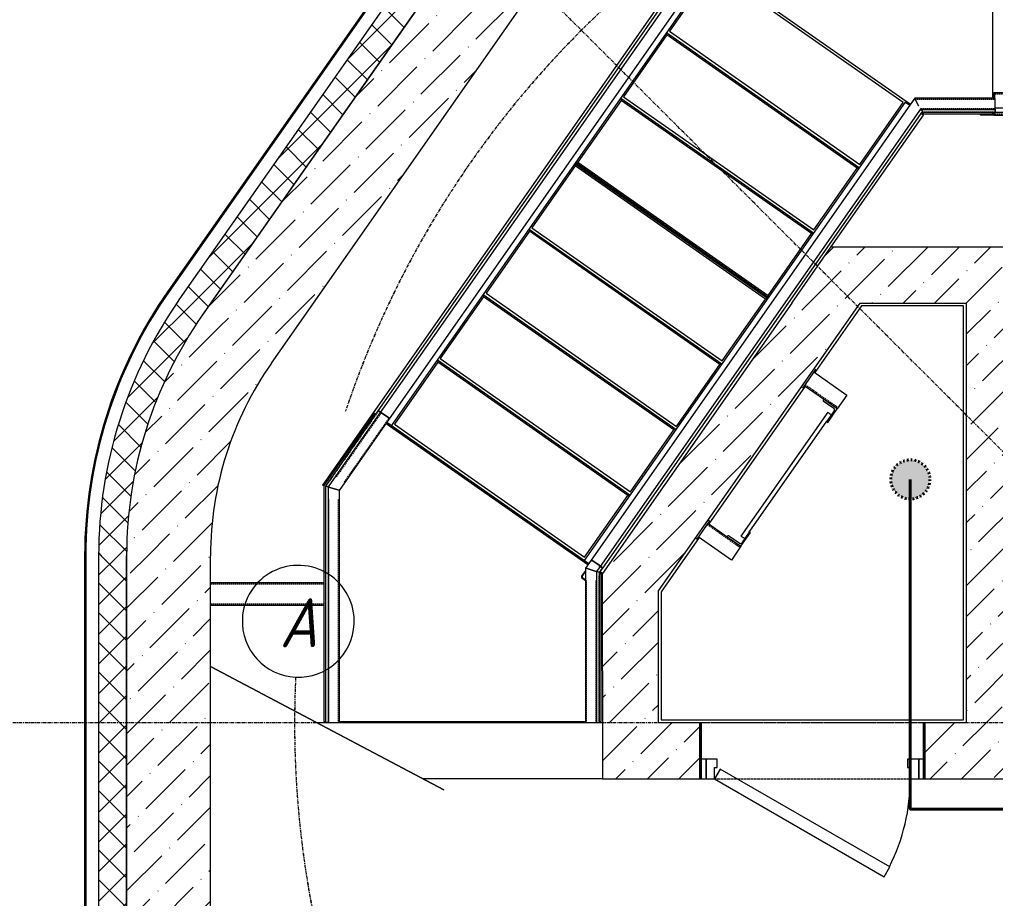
# Model space of a CAD drawing. Header units: millimetres. Extents: x 223 to 147055, y -17460 to 24540.
# Drawn here: x 109978 to 113465, y 12224 to 15366 of the extents above; entities that cross this region are included whole.
import ezdxf

# ---------------------------------------------------------------- set-up
doc = ezdxf.new("R2010")
doc.units = ezdxf.units.MM
for name, pattern in [('ACAD_ISO03W100', [30, 12, -18]), ('ADSK_Линия сетки', [21, 12, -3, 3, -3]), ('Сверху_2_', [3.96875, 2.38125, -1.5875]), ('Скрытая', [7.14375, 4.7625, -2.38125])]:
    doc.linetypes.add(name, pattern=pattern)
for name, color, linetype, lineweight in [('A-AREA', 7, 'Continuous', 9), ('A-DETL-GENF', 7, 'Continuous', 9), ('A-DOOR', 7, 'Continuous', 9), ('A-DOOR-FRAM', 7, 'Continuous', 15), ('A-FLOR', 7, 'Continuous', 9), ('A-WALL', 7, 'Continuous', 9), ('A-WALL-PATT', 7, 'Continuous', 18), ('I-WALL', 7, 'Continuous', 9), ('S-BEAM', 7, 'Continuous', 9), ('S-FSTN', 7, 'Continuous', 9), ('S-GRID', 7, 'Continuous', 9), ('S-GRID-IDEN', 7, 'Continuous', 9), ('раб осв', 7, 'Continuous', 40), ('ЭЛ', 250, 'Continuous', 50)]:
    doc.layers.add(name, color=color, linetype=linetype, lineweight=lineweight)
doc.styles.add('GOST Common_I', font='ARIALN.TTF', dxfattribs={"height": 175})
pattern_1 = [(45, (0, 0), (42.0948, 154.348), [198.438, -39.688, 1.676, -38.011])]
pattern_2 = [(45, (113640.95, 12729.765), (-53.033, 53.033), []), (135, (113640.95, 12729.765), (-53.033, -53.033), [])]

# ---------------------------------------------------------------- blocks, each defined once
blk = doc.blocks.new('Дверь-Проем - 2200_h_х800-2164585-2 этаж')
at = {"layer": 'A-DETL-GENF', "linetype": 'Сверху_2_', "lineweight": 20}
for p, q in [((391.8, 100), (-408.2, 100)), ((-408.2, -100), (391.8, -100))]:
    blk.add_line(p, q, dxfattribs=at)
at = {"layer": 'A-DETL-GENF', "lineweight": 40}
for p, q in [((-408.2, 100), (-408.2, -100)), ((391.8, -100), (391.8, 100))]:
    blk.add_line(p, q, dxfattribs=at)
blk = doc.blocks.new('Гнутый прямоугольный профиль _Трубы 30245-94_ Балки - гнутый прямоуг_ проф_ 160x80x4-2176855-2 этаж')
at = {"layer": 'S-BEAM', "linetype": 'Скрытая', "lineweight": 20}
for p, q in [((-180.2, 2370.4), (1685, 2370.4)), ((-180.2, 2298.4), (1685, 2298.4))]:
    blk.add_line(p, q, dxfattribs=at)
blk = doc.blocks.new('Гнутый прямоугольный профиль _Трубы 30245-94_ Балки - гнутый прямоуг_ проф_ 160x80x4-2181454-2 этаж')
at = {"layer": 'S-BEAM', "linetype": 'Скрытая', "lineweight": 20}
for p, q in [((-490.6, -36), (-497.9, -36)), ((440.1, -36), (-440, -36)), ((496, -36), (489.9, -36))]:
    blk.add_line(p, q, dxfattribs=at)
blk = doc.blocks.new('Гнутый прямоугольный профиль _Трубы 30245-94_ Балки - гнутый прямоуг_ проф_ 160x80x4-2181250-2 этаж')
at = {"layer": 'S-BEAM', "linetype": 'Скрытая', "lineweight": 20}
blk.add_line((153.6, 36), (-156.4, 36), dxfattribs=at)
blk = doc.blocks.new('Гнутый прямоугольный профиль _Трубы 30245-94_ Балки - гнутый прямоуг_ проф_ 160x80x4-2182256-2 этаж')
at = {"layer": 'S-BEAM', "linetype": 'Скрытая', "lineweight": 20}
for p, q in [((-495, 36), (-900, 36)), ((500, 36), (495, 36)), ((-495, -36), (-900, -36)), ((500, -36), (495, -36))]:
    blk.add_line(p, q, dxfattribs=at)
blk = doc.blocks.new('ARM_ПВЛ - ПВ506-2189781-2 этаж')
at = {"layer": 'S-FSTN', "lineweight": 20}
for p, q in [((135, 415), (-135, 415)), ((-135, 415), (-135, -415)), ((135, -415), (135, 415)), ((-135, -415), (135, -415))]:
    blk.add_line(p, q, dxfattribs=at)
blk = doc.blocks.new('ПВЛ_1 - ПВ506-2195533-2 этаж')
at = {"layer": 'S-FSTN', "lineweight": 20}
for p, q in [((177.1, 1095.8), (0, 842.9)), ((181.2, 1092.9), (177.1, 1095.8)), ((943, 559.5), (222.6, 1063.9)), ((0, 842.9), (0, 0)), ((990, 526.5), (985, 530)), ((990, 0), (990, 526.5)), ((0, 0), (5.1, 0)), ((55, 0), (935, 0)), ((984.9, 0), (990, 0))]:
    blk.add_line(p, q, dxfattribs=at)
blk = doc.blocks.new('ПВЛ_2 - ПВ506-2198563-2 этаж')
at = {"layer": 'S-FSTN', "lineweight": 20}
for p, q in [((5, 0), (0, 0)), ((0, 0), (0, -766.4)), ((935, 0), (55, 0)), ((990, 0), (985, 0)), ((990, -246.9), (990, 0)), ((985.1, -253.9), (990, -246.9)), ((451.7, -1015.6), (956.5, -294.8)), ((0, -766.4), (420.2, -1060.7)), ((420.2, -1060.7), (423.1, -1056.6))]:
    blk.add_line(p, q, dxfattribs=at)
blk = doc.blocks.new('ПВЛ_9 - ПВ506-2323197-2 этаж')
at = {"layer": 'S-FSTN', "lineweight": 20}
for p, q in [((715.7, 1480), (548.8, 1241.7)), ((1080, 1480), (715.7, 1480)), ((1080, 0), (1080, 1480)), ((514.4, 1192.6), (170.3, 701.1)), ((135.8, 651.9), (0, 457.9)), ((0, 457.9), (0, 0)), ((0, 0), (1080, 0))]:
    blk.add_line(p, q, dxfattribs=at)
blk = doc.blocks.new('Гнутый прямоугольный профиль _Трубы 8645-68_ Балки - гнутый прямоуг_ проф_ 40x20x3-2335837-2 этаж')
at = {"layer": 'S-BEAM', "linetype": 'Скрытая', "lineweight": 20}
for p, q in [((124.8, 17), (-140.3, 17)), ((125.9, 17), (124.9, 17)), ((146, -17), (-140.3, -17))]:
    blk.add_line(p, q, dxfattribs=at)
blk = doc.blocks.new('Гнутый квадратный профиль _ТУ BE8639-82_ Балки - гнутый квадрат_ проф_ 15x1_5-2336149-2 этаж')
at = {"layer": 'S-BEAM', "linetype": 'Скрытая', "lineweight": 20}
blk.add_line((126.3, 6), (-131, 6), dxfattribs=at)
blk = doc.blocks.new('Гнутый прямоугольный профиль _Трубы 8645-68_ Балки - гнутый прямоуг_ проф_ 40x20x3-2337962-2 этаж')
at = {"layer": 'S-BEAM', "linetype": 'Скрытая', "lineweight": 20}
for p, q in [((13, 17), (16.6, 17)), ((13, -17), (16.6, -17))]:
    blk.add_line(p, q, dxfattribs=at)
blk = doc.blocks.new('Гнутый квадратный профиль _ТУ BE8639-82_ Балки - гнутый квадрат_ проф_ 15x1_5-2337339-2 этаж')
at = {"layer": 'S-BEAM', "linetype": 'Скрытая', "lineweight": 20}
blk.add_line((9.5, -6), (-8, -6), dxfattribs=at)
blk = doc.blocks.new('Гнутый прямоугольный профиль _Трубы 8645-68_ Балки - гнутый прямоуг_ проф_ 40x20x3-2336916-2 этаж')
at = {"layer": 'S-BEAM', "linetype": 'Скрытая', "lineweight": 20}
for p, q in [((158, 17), (-119.6, 17)), ((158, -17), (-119.6, -17))]:
    blk.add_line(p, q, dxfattribs=at)
blk = doc.blocks.new('Гнутый квадратный профиль _ТУ BE8639-82_ Балки - гнутый квадрат_ проф_ 15x1_5-2336920-2 этаж')
at = {"layer": 'S-BEAM', "linetype": 'Скрытая', "lineweight": 20}
blk.add_line((164.4, 6), (-147.6, 6), dxfattribs=at)
blk = doc.blocks.new('Гнутый прямоугольный профиль _Трубы 8645-68_ Балки - гнутый прямоуг_ проф_ 40x20x3-2336930-2 этаж')
at = {"layer": 'S-BEAM', "linetype": 'Скрытая', "lineweight": 20}
for p, q in [((418, 17), (-379.6, 17)), ((418, -17), (-379.6, -17))]:
    blk.add_line(p, q, dxfattribs=at)
blk = doc.blocks.new('Гнутый квадратный профиль _ТУ BE8639-82_ Балки - гнутый квадрат_ проф_ 15x1_5-2336929-2 этаж')
at = {"layer": 'S-BEAM', "linetype": 'Скрытая', "lineweight": 20}
blk.add_line((421.5, -6), (-407.1, -6), dxfattribs=at)
blk = doc.blocks.new('Гнутый прямоугольный профиль _Трубы 8645-68_ Балки - гнутый прямоуг_ проф_ 40x20x3-2337960-2 этаж')
at = {"layer": 'S-BEAM', "linetype": 'Скрытая', "lineweight": 20}
for p, q in [((273, 17), (-234.6, 17)), ((273, -17), (-234.6, -17))]:
    blk.add_line(p, q, dxfattribs=at)
blk = doc.blocks.new('Гнутый квадратный профиль _ТУ BE8639-82_ Балки - гнутый квадрат_ проф_ 15x1_5-2337328-2 этаж')
at = {"layer": 'S-BEAM', "linetype": 'Скрытая', "lineweight": 20}
blk.add_line((269.5, 6), (-255.1, 6), dxfattribs=at)
blk = doc.blocks.new('Уголок _ГОСТ 8509-93_ Балки - L 60x5-2403592-2 этаж')
at = {"layer": 'S-BEAM', "lineweight": 20}
for p, q in [((-1085.6, 753.2), (-1051.1, 802.3)), ((-1056.6, 803.3), (-1082.8, 765.9)), ((-1051.1, 802.3), (-1053.4, 803.9)), ((-1133.2, 789.8), (-1134.7, 787.6)), ((-1134.7, 787.6), (-1085.6, 753.2)), ((-1092.5, 764.2), (-1130, 790.4))]:
    blk.add_line(p, q, dxfattribs=at)
for centre, radius, start, end in [((-1054.7, 802), 2.3, 55, 145), ((-1131.3, 788.5), 2.3, 55, 145), ((-1088.5, 769.9), 7, 235, 325)]:
    blk.add_arc(centre, radius, start, end, dxfattribs=at)
blk = doc.blocks.new('Уголок _ГОСТ 8509-93_ Балки - L 60x5-2400494-2 этаж')
at = {"layer": 'S-BEAM', "lineweight": 20}
for p, q in [((-75, 16.6), (-75, -43.4)), ((69, 16.6), (-15, 16.6)), ((-75, -43.4), (69, -43.4))]:
    blk.add_line(p, q, dxfattribs=at)
at = {"layer": 'S-BEAM', "linetype": 'Скрытая', "lineweight": 20}
blk.add_line((69, 11.6), (-75, 11.6), dxfattribs=at)
blk = doc.blocks.new('ARM_пластина _опорная с 1 отв__ - ARM_пластина-2401404-2 этаж')
at = {"layer": 'S-FSTN', "lineweight": 20}
for p, q in [((-1197.8, 844), (-1243.7, 778.4)), ((-1202.7, 847.4), (-1197.8, 844)), ((-1243.7, 778.4), (-1248.6, 781.9))]:
    blk.add_line(p, q, dxfattribs=at)
blk = doc.blocks.new('Уголок _ГОСТ 8509-93_ Балки - L 60x5-2403593-2 этаж')
at = {"layer": 'S-BEAM', "lineweight": 20}
for p, q in [((-790.6, 1279.1), (-792.1, 1276.9)), ((-791.5, 1273.7), (-754.1, 1247.5)), ((-741.4, 1244.7), (-790.6, 1279.1)), ((-752.4, 1237.7), (-778.6, 1200.3)), ((-775.8, 1195.5), (-741.4, 1244.7)), ((-778, 1197.1), (-775.8, 1195.5))]:
    blk.add_line(p, q, dxfattribs=at)
for centre, radius, start, end in [((-790.2, 1275.6), 2.3, 145, 235), ((-758.1, 1241.7), 7, 325, 55), ((-776.7, 1199), 2.3, 145, 235)]:
    blk.add_arc(centre, radius, start, end, dxfattribs=at)
blk = doc.blocks.new('Уголок _ГОСТ 8509-93_ Балки - L 60x5-2401834-2 этаж')
at = {"layer": 'S-BEAM', "lineweight": 20}
for p, q in [((-75, 43.4), (-75, -16.6)), ((69, 43.4), (-75, 43.4)), ((-15, -16.6), (69, -16.6))]:
    blk.add_line(p, q, dxfattribs=at)
at = {"layer": 'S-BEAM', "linetype": 'Скрытая', "lineweight": 20}
blk.add_line((69, -11.6), (-75, -11.6), dxfattribs=at)
blk = doc.blocks.new('ARM_пластина _опорная с 1 отв__ - ARM_пластина-2401833-2 этаж')
at = {"layer": 'S-FSTN', "lineweight": 20}
for p, q in [((-819.2, 1384.6), (-865.1, 1319.1)), ((-824.1, 1388.1), (-819.2, 1384.6)), ((-865.1, 1319.1), (-870, 1322.5))]:
    blk.add_line(p, q, dxfattribs=at)
blk = doc.blocks.new('Круг _ГОСТ 2590-88_ Балки - r_ 16-2403175-2 этаж')
at = {"layer": 'S-BEAM', "lineweight": 20}
for p, q in [((270, 8), (-270, 8)), ((-242.3, -8), (242.3, -8))]:
    blk.add_line(p, q, dxfattribs=at)
at = {"layer": 'S-BEAM', "lineweight": 20, "flags": 128}
for points in [[(-270, -8), (-270, -7.7), (-270, -6.9), (-270, -5.7), (-270, -4), (-270, -2.1), (-270, 0), (-270, 2.1), (-270, 4), (-270, 5.7), (-270, 6.9), (-270, 7.7), (-270, 8)], [(270, 8), (270, 7.7), (270, 6.9), (270, 5.7), (270, 4), (270, 2.1), (270, 0), (270, -2.1), (270, -4), (270, -5.7), (270, -6.9), (270, -7.7), (270, -8)]]:
    blk.add_lwpolyline(points, dxfattribs=at)
blk = doc.blocks.new('КДП Вышка - КР_rvt-1-2 этаж')
at = {"layer": 'A-WALL-PATT', "lineweight": 15}
h = blk.add_hatch(dxfattribs=at)
h.set_pattern_fill('FP_1', color=256, style=0, pattern_type=2)
h.set_pattern_definition(pattern_1)
h.paths.add_polyline_path([(-2763.5, 1407.9), (-1721.5, 2896), (-1967.3, 3068), (-3009.2, 1580), (-2829.5, 1454.1)], flags=0)
h = blk.add_hatch(dxfattribs=at)
h.set_pattern_fill('FP_1', color=256, style=0, pattern_type=2)
h.set_pattern_definition(pattern_1)
h.paths.add_polyline_path([(-280.5, 1622.4), (2543, 1622.7), (2403.2, 1822.4), (-764.2, 1822.4), (-904.2, 1622.4), (-660.1, 1622.4)], flags=0)
h = blk.add_hatch(dxfattribs=at)
h.set_pattern_fill('FP_1', color=256, style=0, pattern_type=2)
h.set_pattern_definition(pattern_1)
h.paths.add_polyline_path([(-1580.5, 307.8), (-660.1, 1622.4), (-904.2, 1622.4), (-1580.5, 656.5), (-1580.5, 325.5)], flags=0)
h = blk.add_hatch(dxfattribs=at)
h.set_pattern_fill('FP_1', color=256, style=0, pattern_type=2)
h.set_pattern_definition(pattern_1)
h.paths.add_polyline_path([(-280.5, 122.4), (-80.5, 122.4), (-80.5, 1622.4), (-280.5, 1622.4)], flags=0)
h = blk.add_hatch(dxfattribs=at)
h.set_pattern_fill('FP_1', color=256, style=0, pattern_type=2)
h.set_pattern_definition(pattern_1)
h.paths.add_polyline_path([(-2980.5, 719.6), (-2974.3, 841.6), (-2955.7, 962.3), (-2925, 1080.4), (-2882.4, 1194.9), (-2828.4, 1304.4), (-2763.5, 1407.9), (-3009.2, 1580), (-3079.5, 1469.6), (-3140, 1353.5), (-3190, 1232.6), (-3229.4, 1107.8), (-3257.7, 980.1), (-3274.8, 850.3), (-3280.5, 719.6), (-3002.8, 719.6)], flags=0)
h = blk.add_hatch(dxfattribs=at)
h.set_pattern_fill('FP_1', color=256, style=0, pattern_type=2)
h.set_pattern_definition(pattern_1)
h.paths.add_polyline_path([(-3176.2, -977.6), (-2980.5, -977.6), (-2980.5, 719.6), (-3280.5, 719.6), (-3280.5, -977.6)], flags=0)
h = blk.add_hatch(dxfattribs=at)
h.set_pattern_fill('FP_1', color=256, style=0, pattern_type=2)
h.set_pattern_definition(pattern_1)
h.paths.add_polyline_path([(-1580.5, 122.4), (-1380.5, 122.4), (-1380.5, 593.5), (-1580.5, 307.8), (-1580.5, 158.7)], flags=0)
h = blk.add_hatch(dxfattribs=at)
h.set_pattern_fill('FP_1', color=256, style=0, pattern_type=2)
h.set_pattern_definition(pattern_1)
h.paths.add_polyline_path([(69.5, -77.6), (69.5, 122.4), (-430.5, 122.4), (-430.5, -77.6)], flags=0)
h.paths.add_polyline_path([(-1443.1, -77.6), (-1230.5, -77.6), (-1230.5, 122.4), (-1580.5, 122.4), (-1580.5, -77.6)], flags=0)
h.paths.add_polyline_path([(3219.5, -77.6), (3219.5, 122.4), (1569.5, 122.4), (1569.5, -77.6), (3062.9, -77.6)], flags=0)
at = {"layer": 'A-FLOR', "lineweight": 15}
blk.add_line((-1580.5, 122.4), (-2600.5, 122.4), dxfattribs=at)
at = {"layer": 'I-WALL', "lineweight": 15}
for p, q in [((-1967.3, 3068), (-3009.2, 1580)), ((-2763.5, 1407.9), (-1721.5, 2896)), ((-904.2, 1622.4), (-764.2, 1822.4)), ((2403.2, 1822.4), (-764.2, 1822.4)), ((-904.2, 1622.4), (-1580.5, 656.5)), ((-1380.5, 593.5), (-660.1, 1622.4)), ((-660.1, 1622.4), (-280.5, 1622.4)), ((-280.5, 1622.4), (-280.5, 122.4)), ((-3280.5, 719.6), (-3280.5, -977.6)), ((-2980.5, -977.6), (-2980.5, 719.6)), ((-1580.5, 307.8), (-1580.5, 656.5)), ((-1380.5, 122.4), (-1380.5, 593.5)), ((-1580.5, 307.8), (-1580.5, 122.4)), ((-1580.5, 122.4), (-1580.5, -77.6)), ((-1230.5, 122.4), (-1380.5, 122.4)), ((-280.5, 122.4), (-430.5, 122.4)), ((-1580.5, -77.6), (-1230.5, -77.6)), ((-430.5, -77.6), (69.5, -77.6))]:
    blk.add_line(p, q, dxfattribs=at)
for radius in [1500, 1200]:
    blk.add_arc((-1780.5, 719.6), radius, 145, 180, dxfattribs=at)
at = {"layer": 'S-BEAM', "lineweight": 15}
for p, q in [((-1252.8, 2867.9), (-2399.7, 1230.1)), ((-1235.6, 2875.1), (-2382.5, 1237.2)), ((-1227.5, 2869.2), (-2374.4, 1231.4)), ((-2341.6, 1208.4), (-1194.8, 2846.2)), ((-2334.1, 1184.2), (-1187.3, 2822)), ((-663.1, 2106.3), (-1351.1, 2588.1)), ((-1351.1, 2588.1), (-1349.9, 2581.1)), ((-185.2, 2374.4), (-182.7, 2374.4)), ((1697, 2374.4), (-182.7, 2374.4)), ((-499.2, 2340.2), (-1646, 702.4)), ((-473.5, 2342.1), (-1620.7, 703.7)), ((-826.9, 1872.3), (-1515, 2354.1)), ((-1515, 2354.1), (-1513.7, 2347.1)), ((-464.9, 2354.4), (-478.8, 2334.5)), ((-178.9, 2354.4), (-464.9, 2354.4)), ((-461.8, 2348.4), (-450.9, 2327.5)), ((-450.9, 2327.5), (-461.8, 2348.4)), ((-182.7, 2370.4), (-185.2, 2370.4)), ((-181.5, 2354.3), (-181.5, 2366.4)), ((-180.2, 2366.4), (-180.2, 2354.3)), ((-177.1, 2320.4), (-177.1, 2348.4)), ((-1588, 680.7), (-440.8, 2319.1)), ((-1579.7, 675.1), (-436.4, 2307.9)), ((-482.8, 2328.8), (-492.7, 2335.7)), ((-446.1, 2311.5), (-444.1, 2314.4)), ((-444.1, 2314.4), (-178.9, 2314.4)), ((-442.7, 2314.4), (-437.9, 2311)), ((-438.9, 2304.4), (-178.8, 2304.4)), ((-181.5, 2302.4), (-181.5, 2304.4)), ((-180.2, 2304.4), (-180.2, 2302.4)), ((-178.8, 2304.4), (1683.1, 2304.4)), ((-177.8, 2315.8), (-177.8, 2307.4)), ((-177.8, 2307.4), (-177.8, 2315.8)), ((808.5, 2319.4), (-177.2, 2319.4)), ((-764.2, 1822.4), (-433.7, 2294.4)), ((-440.2, 2298.9), (-442, 2300.2)), ((-228.1, 2298.4), (-182.7, 2298.4)), ((-182.7, 2294.4), (-228.1, 2294.4)), ((-182.7, 2294.4), (1697, 2294.4)), ((-990.7, 1638.3), (-1678.8, 2120.1)), ((-1678.8, 2120.1), (-1677.6, 2113.2)), ((-1668.6, 2126), (-1675.6, 2124.7)), ((-1675.6, 2124.7), (-987.5, 1642.9)), ((-670, 2105), (-663.1, 2106.3)), ((-1154.5, 1404.3), (-1842.6, 1886.1)), ((-1842.6, 1886.1), (-1841.4, 1879.2)), ((-833.8, 1871.1), (-826.9, 1872.3)), ((-1318.4, 1170.4), (-2006.5, 1652.2)), ((-2006.5, 1652.2), (-2005.2, 1645.2)), ((-987.5, 1642.9), (-988.7, 1649.9)), ((-997.7, 1637.1), (-990.7, 1638.3)), ((-1482.2, 936.4), (-2170.3, 1418.2)), ((-2170.3, 1418.2), (-2169.1, 1411.2)), ((-1161.5, 1403.1), (-1154.5, 1404.3)), ((-2399.7, 1230.1), (-2580.5, 971.8)), ((-2382.5, 1237.2), (-2570.5, 968.7)), ((-2374.4, 1231.4), (-2560.5, 965.5)), ((-2391.4, 1224.4), (-2399.7, 1230.1)), ((-2393.1, 1225.5), (-2391.4, 1224.4)), ((-2379.5, 1236.3), (-2373.7, 1232.3)), ((-2373.7, 1232.3), (-2379.5, 1236.3)), ((-2368.4, 1229.5), (-2345.4, 1213.4)), ((-2345.4, 1213.4), (-2368.4, 1229.5)), ((-2520.5, 952.9), (-2341.6, 1208.4)), ((-2350.6, 1195.7), (-2340.7, 1188.8)), ((-1629.7, 691), (-2350.6, 1195.7)), ((-1325.3, 1169.1), (-1318.4, 1170.4)), ((-2570.5, 968.7), (-2570.5, 122.9)), ((-2567.5, 967.7), (-2560.5, 965.5)), ((-2560.5, 965.5), (-2567.5, 967.7)), ((-2560.5, 965.5), (-2560.5, 122.8)), ((-2554.5, 963.6), (-2526.5, 954.8)), ((-2526.5, 954.8), (-2554.5, 963.6)), ((-2520.5, 122.8), (-2520.5, 952.9)), ((-1489.2, 935.2), (-1482.2, 936.4)), ((-1620.7, 703.7), (-1640.5, 675.5)), ((-1639.5, 697.8), (-1629.7, 691)), ((-1614.7, 701.8), (-1591.8, 685.7)), ((-1591.8, 685.7), (-1614.7, 701.8)), ((-1642.2, 664.3), (-1654.8, 646.3)), ((-1653.2, 645.2), (-1640.6, 663.2)), ((-1640.5, 675.5), (-1640.5, 122.8)), ((-1634.5, 673.6), (-1606.5, 664.7)), ((-1606.5, 664.7), (-1634.5, 673.6)), ((-1600.5, 662.8), (-1588, 680.7)), ((-1600.5, 662.8), (-1593.5, 660.6)), ((-1600.5, 122.8), (-1600.5, 662.8)), ((-1593.5, 660.6), (-1600.5, 662.8)), ((-1590.5, 659.7), (-1579.7, 675.1)), ((-1587.3, 681.6), (-1581.6, 677.6)), ((-1581.6, 677.6), (-1587.3, 681.6)), ((-1653.8, 640.7), (-1640.5, 631.4)), ((-1652.7, 642.4), (-1640.5, 633.8)), ((-1590.5, 122.7), (-1590.5, 659.7)), ((-1588.7, 662.3), (-1587.1, 661.1)), ((-1580.5, 656.5), (-1588.7, 662.3)), ((-1580.5, 656.5), (-1585.5, 649.4)), ((-2575.5, 622.4), (-2980.5, 622.4)), ((-1580.5, 622.4), (-1585.5, 622.4)), ((-2980.5, 542.4), (-2575.5, 542.4)), ((-1585.5, 542.4), (-1580.5, 542.4)), ((-2567.5, 122.9), (-2570.5, 122.9)), ((-2560.5, 122.9), (-2567.5, 122.9)), ((-2554.5, 122.8), (-2560.5, 122.8)), ((-2526.5, 122.8), (-2554.5, 122.8)), ((-2520.5, 122.8), (-2526.5, 122.8)), ((-1634.5, 122.8), (-1640.5, 122.8)), ((-1606.5, 122.8), (-1634.5, 122.8)), ((-1600.5, 122.8), (-1606.5, 122.8)), ((-1593.5, 122.7), (-1600.5, 122.7)), ((-1590.5, 122.7), (-1593.5, 122.7))]:
    blk.add_line(p, q, dxfattribs=at)
at = {"layer": 'S-BEAM', "lineweight": 15, "flags": 128}
for points in [[(-182.7, 2374.4), (-182.2, 2374.2), (-181.6, 2373.6), (-181.2, 2372.6), (-180.8, 2371.3), (-180.5, 2369.8), (-180.3, 2368.1), (-180.2, 2366.4)], [(-492.7, 2335.7), (-494.1, 2336.7), (-495.5, 2337.6), (-496.8, 2338.5), (-497.8, 2339.2), (-498.6, 2339.8), (-499.1, 2340.1), (-499.2, 2340.2)], [(-464.9, 2354.4), (-464, 2352.6), (-461.8, 2348.4)], [(-461.8, 2348.4), (-464, 2352.6), (-464.9, 2354.4)], [(-181.5, 2366.4), (-181.5, 2367.2), (-181.6, 2368.1), (-181.7, 2368.8), (-181.9, 2369.5), (-182.2, 2370), (-182.5, 2370.3), (-182.7, 2370.4)], [(-177.1, 2348.4), (-177.6, 2352.6), (-178.9, 2354.4)], [(-180.2, 2302.4), (-180.3, 2300.6), (-180.5, 2298.9), (-180.8, 2297.4), (-181.2, 2296.1), (-181.6, 2295.1), (-182.2, 2294.6), (-182.7, 2294.4)], [(-182.7, 2298.4), (-182.5, 2298.5), (-182.2, 2298.8), (-181.9, 2299.2), (-181.7, 2299.9), (-181.6, 2300.6), (-181.5, 2301.5), (-181.5, 2302.4)], [(-178.9, 2314.4), (-177.6, 2316.1), (-177.1, 2320.4)], [(-177.8, 2307.4), (-178.1, 2305.2), (-178.8, 2304.4)], [(-178.8, 2304.4), (-178.1, 2305.2), (-177.8, 2307.4)], [(-433.7, 2294.4), (-433.9, 2294.5), (-434.3, 2294.8), (-435.1, 2295.4), (-436.2, 2296.1), (-437.4, 2297), (-438.8, 2297.9), (-440.2, 2298.9)], [(-228.1, 2294.4), (-228.7, 2294.6), (-229.2, 2295.1), (-229.7, 2296.1), (-230.1, 2297.4), (-230.4, 2298.9)], [(-228.9, 2299.2), (-228.7, 2298.8), (-228.4, 2298.5), (-228.1, 2298.4)], [(-2399.7, 1230.1), (-2399.6, 1229.8), (-2399.5, 1229), (-2399.2, 1227.7), (-2398.9, 1225.9), (-2398.5, 1223.8), (-2398.4, 1223.2)], [(-2398.4, 1223.2), (-2398.5, 1223.8), (-2398.9, 1225.9), (-2399.2, 1227.7), (-2399.5, 1229), (-2399.6, 1229.8), (-2399.7, 1230.1)], [(-2399.5, 1230), (-2399, 1229.7), (-2398.2, 1229.1), (-2397.2, 1228.4), (-2395.9, 1227.5), (-2394.6, 1226.5), (-2393.1, 1225.5)], [(-2382.5, 1237.2), (-2381.4, 1237.3), (-2379.5, 1236.3)], [(-2379.5, 1236.3), (-2381.4, 1237.3), (-2382.5, 1237.2)], [(-2374.4, 1231.4), (-2372.2, 1231.5), (-2368.4, 1229.5)], [(-2368.4, 1229.5), (-2372.2, 1231.5), (-2374.4, 1231.4)], [(-2345.4, 1213.4), (-2342.3, 1210.5), (-2341.6, 1208.4)], [(-2341.6, 1208.4), (-2342.3, 1210.5), (-2345.4, 1213.4)], [(-2340.7, 1188.8), (-2339.2, 1187.8), (-2337.8, 1186.8), (-2336.6, 1186), (-2335.6, 1185.2), (-2334.8, 1184.7), (-2334.3, 1184.3)], [(-2580.5, 971.8), (-2580.3, 971.8), (-2579.7, 971.6), (-2578.8, 971.3), (-2577.5, 970.9), (-2576, 970.4)], [(-2570.5, 968.7), (-2569.6, 968.4), (-2567.5, 967.7)], [(-2567.5, 967.7), (-2569.6, 968.4), (-2570.5, 968.7)], [(-2560.5, 965.5), (-2558.7, 965), (-2554.5, 963.6)], [(-2554.5, 963.6), (-2558.7, 965), (-2560.5, 965.5)], [(-2526.5, 954.8), (-2522.3, 953.5), (-2520.5, 952.9)], [(-2520.5, 952.9), (-2522.3, 953.5), (-2526.5, 954.8)], [(-1645.9, 702.3), (-1645.4, 702), (-1644.6, 701.4), (-1643.6, 700.7), (-1642.3, 699.8), (-1640.9, 698.9), (-1639.5, 697.8)], [(-1620.7, 703.7), (-1618.5, 703.8), (-1614.7, 701.8)], [(-1614.7, 701.8), (-1618.5, 703.8), (-1620.7, 703.7)], [(-1640.5, 675.5), (-1638.7, 674.9), (-1634.5, 673.6)], [(-1634.5, 673.6), (-1638.7, 674.9), (-1640.5, 675.5)], [(-1606.5, 664.7), (-1602.3, 663.4), (-1600.5, 662.8)], [(-1600.5, 662.8), (-1602.3, 663.4), (-1606.5, 664.7)], [(-1591.8, 685.7), (-1588.6, 682.8), (-1588, 680.7)], [(-1588, 680.7), (-1588.6, 682.8), (-1591.8, 685.7)], [(-1581.6, 677.6), (-1580, 676.2), (-1579.7, 675.1)], [(-1579.7, 675.1), (-1580, 676.2), (-1581.6, 677.6)], [(-1593.5, 660.6), (-1591.4, 660), (-1590.5, 659.7)], [(-1590.5, 659.7), (-1591.4, 660), (-1593.5, 660.6)], [(-1587.1, 661.1), (-1585.6, 660.1), (-1584.2, 659.1), (-1583, 658.3), (-1581.9, 657.5), (-1581.2, 657), (-1580.7, 656.7)], [(-1585, 654.2), (-1583.5, 655), (-1582.3, 655.6), (-1581.3, 656.1), (-1580.7, 656.4), (-1580.5, 656.5)]]:
    blk.add_lwpolyline(points, dxfattribs=at)
at = {"layer": 'S-BEAM', "lineweight": 15}
for centre, radius, start, end in [((-1638.9, 662), 4, 113.4146, 145), ((-1651.5, 644), 4, 145, 235), ((-1651.5, 644), 2, 145, 235)]:
    blk.add_arc(centre, radius, start, end, dxfattribs=at)
blk.add_ellipse((-438.9, 2309.6), major_axis=(-2.46, 1.72), ratio=0.573576, start_param=3.141593, end_param=4.712389, dxfattribs=at)
at = {"lineweight": 15}
for name, p, rotation in [('ПВЛ_2 - ПВ506-2198563-2 этаж', (-185.2, 3289.4), 269.9999999999995), ('ARM_ПВЛ - ПВ506-2189781-2 этаж', (-923.6, 2466.5), 54.99999999999812), ('ARM_ПВЛ - ПВ506-2189781-2 этаж', (-1087.4, 2232.5), 54.99999999999812), ('ARM_ПВЛ - ПВ506-2189781-2 этаж', (-1251.2, 1998.5), 54.99999999999812), ('Гнутый прямоугольный профиль _Трубы 8645-68_ Балки - гнутый прямоуг_ проф_ 40x20x3-2335837-2 этаж', (-317.4, 2334.4), 180), ('Гнутый квадратный профиль _ТУ BE8639-82_ Балки - гнутый квадрат_ проф_ 15x1_5-2336149-2 этаж', (-311.5, 2311.9), 180), ('ARM_ПВЛ - ПВ506-2189781-2 этаж', (-1415.1, 1764.5), 54.99999999999812), ('ARM_ПВЛ - ПВ506-2189781-2 этаж', (-1578.9, 1530.6), 54.99999999999812), ('ARM_ПВЛ - ПВ506-2189781-2 этаж', (-1742.7, 1296.6), 54.99999999999812), ('ARM_ПВЛ - ПВ506-2189781-2 этаж', (-1906.6, 1062.6), 54.99999999999812), ('Гнутый прямоугольный профиль _Трубы 30245-94_ Балки - гнутый прямоуг_ проф_ 160x80x4-2181250-2 этаж', (-2457.3, 1078), 55.00000000000016), ('Гнутый квадратный профиль _ТУ BE8639-82_ Балки - гнутый квадрат_ проф_ 15x1_5-2336920-2 этаж', (-2470.1, 1099), 54.9999999999995), ('Гнутый прямоугольный профиль _Трубы 8645-68_ Балки - гнутый прямоуг_ проф_ 40x20x3-2336916-2 этаж', (-2449.6, 1089), 54.9999999999995), ('Гнутый прямоугольный профиль _Трубы 30245-94_ Балки - гнутый прямоуг_ проф_ 160x80x4-2181454-2 этаж', (-2013, 910.6), 145.0000000000003), ('Круг _ГОСТ 2590-88_ Балки - r_ 16-2403175-2 этаж', (-924.1, 1006.4), 55.00000000000012), ('Гнутый квадратный профиль _ТУ BE8639-82_ Балки - гнутый квадрат_ проф_ 15x1_5-2336929-2 этаж', (-2563, 544.4), 270.0000000000002), ('Гнутый прямоугольный профиль _Трубы 8645-68_ Балки - гнутый прямоуг_ проф_ 40x20x3-2336930-2 этаж', (-2540.5, 540.8), 270.0000000000002), ('Гнутый прямоугольный профиль _Трубы 8645-68_ Балки - гнутый прямоуг_ проф_ 40x20x3-2337962-2 этаж', (-1612.8, 680.2), 54.9999999999995), ('Гнутый квадратный профиль _ТУ BE8639-82_ Балки - гнутый квадрат_ проф_ 15x1_5-2337339-2 этаж', (-1592.3, 670.2), 54.99999999999959), ('Гнутый прямоугольный профиль _Трубы 8645-68_ Балки - гнутый прямоуг_ проф_ 40x20x3-2337960-2 этаж', (-1620.5, 395.8), 270.0000000000002), ('Гнутый квадратный профиль _ТУ BE8639-82_ Балки - гнутый квадрат_ проф_ 15x1_5-2337328-2 этаж', (-1598, 392.2), 270.0000000000002)]:
    blk.add_blockref(name, p, dxfattribs=dict(at, rotation=rotation))
for name, p in [('Гнутый прямоугольный профиль _Трубы 30245-94_ Балки - гнутый прямоуг_ проф_ 160x80x4-2176855-2 этаж', (0, 0)), ('ПВЛ_9 - ПВ506-2323197-2 этаж', (-1370.5, 132.4)), ('ARM_пластина _опорная с 1 отв__ - ARM_пластина-2401833-2 этаж', (0, 0)), ('Уголок _ГОСТ 8509-93_ Балки - L 60x5-2403593-2 этаж', (0, 0)), ('ПВЛ_1 - ПВ506-2195533-2 этаж', (-2575.5, 127.4)), ('ARM_пластина _опорная с 1 отв__ - ARM_пластина-2401404-2 этаж', (0, 0)), ('Уголок _ГОСТ 8509-93_ Балки - L 60x5-2403592-2 этаж', (0, 0)), ('Гнутый прямоугольный профиль _Трубы 30245-94_ Балки - гнутый прямоуг_ проф_ 160x80x4-2182256-2 этаж', (-2080.5, 582.4)), ('Дверь-Проем - 2200_h_х800-2164585-2 этаж', (-822.3, 22.4))]:
    blk.add_blockref(name, p, dxfattribs=at)
at = {"lineweight": 15, "extrusion": (0, 0, -1)}
for name, p, rotation in [('Уголок _ГОСТ 8509-93_ Балки - L 60x5-2401834-2 этаж', (793.3, 1301.3), 34.99999999999983), ('Уголок _ГОСТ 8509-93_ Балки - L 60x5-2400494-2 этаж', (1156.5, 782.6), 34.99999999999995)]:
    blk.add_blockref(name, p, dxfattribs=dict(at, rotation=rotation))
blk = doc.blocks.new('AC_Дверь_Однопольная_Стальная_ГОСТ31173-2003 - ДГВ КЛН 2070-760 М2-789730-2 этаж')
at = {"layer": 'A-DOOR', "lineweight": 15}
for p, q in [((-256.2, 450), (-276.2, 415.4)), ((350, 100), (-256.2, 450)), ((-276.2, 415.4), (330, 65.4)), ((330, 65.4), (350, 100))]:
    blk.add_line(p, q, dxfattribs=at)
at = {"layer": 'A-DOOR', "lineweight": 18}
for p, q in [((-380, 100), (-400, 100)), ((-400, 100), (-400, 30)), ((-380, 30), (-380, 100)), ((400, 100), (380, 100)), ((380, 100), (380, 30)), ((400, 30), (400, 100)), ((-400, 30), (-380, 30)), ((380, 30), (400, 30))]:
    blk.add_line(p, q, dxfattribs=at)
at = {"layer": 'A-DOOR'}
blk.add_arc((350, 100), 700, 153.2834, 180, dxfattribs=at)
at = {"layer": 'A-DOOR-FRAM'}
for p, q in [((-350, 100), (-380, 100)), ((-380, 100), (-380, 30)), ((-350, 60), (-350, 100)), ((380, 100), (350, 100)), ((350, 100), (350, 60)), ((380, 30), (380, 100)), ((-340, 60), (-350, 60)), ((-340, 30), (-340, 60)), ((350, 60), (340, 60)), ((340, 60), (340, 30)), ((-380, 30), (-340, 30)), ((340, 30), (380, 30))]:
    blk.add_line(p, q, dxfattribs=at)
blk = doc.blocks.new('Ось сетки - D8-489723-2 этаж')
at = {"layer": 'S-GRID-IDEN'}
for start, end in [(360, 180), (180, 360)]:
    blk.add_arc((0, 0), 4, start, end, dxfattribs=at)
blk = doc.blocks.new('Ось сетки - D8-489723-1 этаж')
at = {"layer": 'S-GRID-IDEN'}
for start, end in [(360, 180), (180, 360)]:
    blk.add_arc((0, 0), 4, start, end, dxfattribs=at)
blk = doc.blocks.new('оси')
at = {"layer": 'S-GRID', "linetype": 'ADSK_Линия сетки'}
for q in [(80374.1, 25336.2), (77921.9, 19097.7)]:
    blk.add_line((86612.7, 19097.7), q, dxfattribs=at)
for radius, start, end in [(6000, 192.09621, 182.95219), (3500, 177.3315, 161.4375)]:
    blk.add_arc((86612.7, 19097.7), radius, start, end, dxfattribs=at)
at = {"layer": 'S-GRID-IDEN', "xscale": 49.99999999999998, "yscale": 49.99999999999998, "zscale": 49.99999999999998, "rotation": 357.3315052165576}
blk.add_blockref('Ось сетки - D8-489723-1 этаж', (83125.8, 19460.4), dxfattribs=at)
at = {"layer": 'S-GRID-IDEN', "insert": (83059.4, 19542.9), "char_height": 175, "width": 180.38, "attachment_point": 1, "style": 'GOST Common_I'}
blk.add_mtext('\\fGOST Common|b0|i1|c204|p34|;\\W.9;А', dxfattribs=at)

msp = doc.modelspace()

# ---------------------------------------------------------------- hatches: boundary and pattern name
at = {"layer": 'A-WALL-PATT', "lineweight": 9}
h = msp.add_hatch(dxfattribs=at)
h.set_pattern_fill('FP_14', color=256, style=0, pattern_type=2)
h.set_pattern_definition(pattern_2)
h.paths.add_polyline_path([(110631.7, 14309.7), (111673.7, 15797.8), (111591.8, 15855.2), (110549.8, 14367.1)], flags=0)
h = msp.add_hatch(dxfattribs=at)
h.set_pattern_fill('FP_14', color=256, style=0, pattern_type=2)
h.set_pattern_definition(pattern_2)
h.paths.add_polyline_path([(110360.4, 13449.4), (110366.2, 13580.1), (110383.2, 13709.8), (110411.6, 13837.6), (110450.9, 13962.4), (110501, 14083.3), (110561.4, 14199.4), (110631.7, 14309.7), (110549.8, 14367.1), (110474.8, 14249.4), (110410.4, 14125.6), (110356.9, 13996.6), (110315, 13863.5), (110284.8, 13727.2), (110266.5, 13588.8), (110260.4, 13449.4)], flags=0)
h = msp.add_hatch(dxfattribs=at)
h.set_pattern_fill('FP_14', color=256, style=0, pattern_type=2)
h.set_pattern_definition(pattern_2)
h.paths.add_polyline_path([(110260.4, 11752.2), (110360.4, 11752.2), (110360.4, 13449.4), (110260.4, 13449.4), (110260.4, 11887.5)], flags=0)

# ---------------------------------------------------------------- linework, layer by layer
at = {"layer": 'A-AREA'}
for p, q in [((110660.4, 13053.2), (111494.3, 12612.1)), ((111494.3, 12612.1), (110660.4, 13053.2))]:
    msp.add_line(p, q, dxfattribs=at)
at = {"layer": 'A-FLOR'}
for p, q in [((111418.5, 12652.2), (110660.4, 13053.2)), ((112060.4, 12652.2), (111418.5, 12652.2))]:
    msp.add_line(p, q, dxfattribs=at)
at = {"layer": 'A-WALL'}
for p, q in [((111554.1, 15881.5), (110512.1, 14393.5)), ((111591.8, 15855.2), (110549.8, 14367.1)), ((110214.4, 13449.4), (110214.4, 11752.2)), ((110260.4, 13449.4), (110260.4, 11752.2))]:
    msp.add_line(p, q, dxfattribs=at)
for radius in [1646, 1600]:
    msp.add_arc((111860.4, 13449.4), radius, 145, 180, dxfattribs=at)
at = {"layer": 'I-WALL', "lineweight": 18}
for p, q in [((111550.8, 15883.8), (110508.8, 14395.8)), ((110631.7, 14309.7), (111673.7, 15797.8)), ((110210.4, 13449.4), (110210.4, 11752.2)), ((110360.4, 11752.2), (110360.4, 13449.4))]:
    msp.add_line(p, q, dxfattribs=at)
for radius in [1650, 1500]:
    msp.add_arc((111860.4, 13449.4), radius, 145, 180, dxfattribs=at)
at = {"layer": 'S-GRID', "linetype": 'ADSK_Линия сетки'}
msp.add_arc((114460.4, 12852.2), 3500, 177.3315, 161.4375, dxfattribs=at)

# ---------------------------------------------------------------- block references
at = {"lineweight": 5}
msp.add_blockref('КДП Вышка - КР_rvt-1-2 этаж', (113640.9, 12729.8), dxfattribs=at)
at = {"layer": 'A-DOOR', "rotation": 180}
msp.add_blockref('AC_Дверь_Однопольная_Стальная_ГОСТ31173-2003 - ДГВ КЛН 2070-760 М2-789730-2 этаж', (112810.4, 12752.2), dxfattribs=at)
at = {"layer": 'S-GRID-IDEN', "xscale": 49.99999999999998, "yscale": 49.99999999999998, "zscale": 49.99999999999998, "rotation": 357.3315052165576}
msp.add_blockref('Ось сетки - D8-489723-2 этаж', (110973.6, 13214.9), dxfattribs=at)

# ---------------------------------------------------------------- texts
at = {"layer": 'S-GRID-IDEN', "insert": (110907.1, 13297.4), "char_height": 175, "width": 180.38, "attachment_point": 1, "style": 'GOST Common_I'}
msp.add_mtext('\\fGOST Common|b0|i1|c204|p34|;\\W.9;А', dxfattribs=at)

# ---------------------------------------------------------------- next in the draw order: block references
msp.add_blockref('оси', (27847.8, -6245.5))

# ---------------------------------------------------------------- next in the draw order: hatches: boundary and pattern name
at = {"layer": 'ЭЛ', "linetype": 'ACAD_ISO03W100', "lineweight": 40, "ltscale": 0.46}
msp.add_hatch(color=0, dxfattribs=at).paths.add_polyline_path([(113090.4, 13722, -1), (113230.4, 13722, -1)])

# ---------------------------------------------------------------- next in the draw order: linework, layer by layer
at = {"layer": 'раб осв', "color": 0, "lineweight": 40}
msp.add_lwpolyline([(113160.4, 13722), (113160.4, 12543.9), (118410.4, 12543.9), (118410.4, 12572), (118410.4, 12572), (118410.4, 12572), (119735.4, 12572)], dxfattribs=at)
at = {"layer": 'ЭЛ', "color": 7, "lineweight": 25}
msp.add_lwpolyline([(117258.4, 20701.1, 0, 0, 0), (115999, 18592.5, 150, 0, 0), (116200.2, 18933.6, 0, 0, 0), (113160.4, 13722, 0, 0, 0)], format="xyseb", dxfattribs=at)
at = {"layer": 'ЭЛ', "color": 0, "linetype": 'ACAD_ISO03W100', "lineweight": 40, "ltscale": 0.46}
msp.add_circle((113160.4, 13722), 70, dxfattribs=at)

doc.saveas('drawing.dxf')
